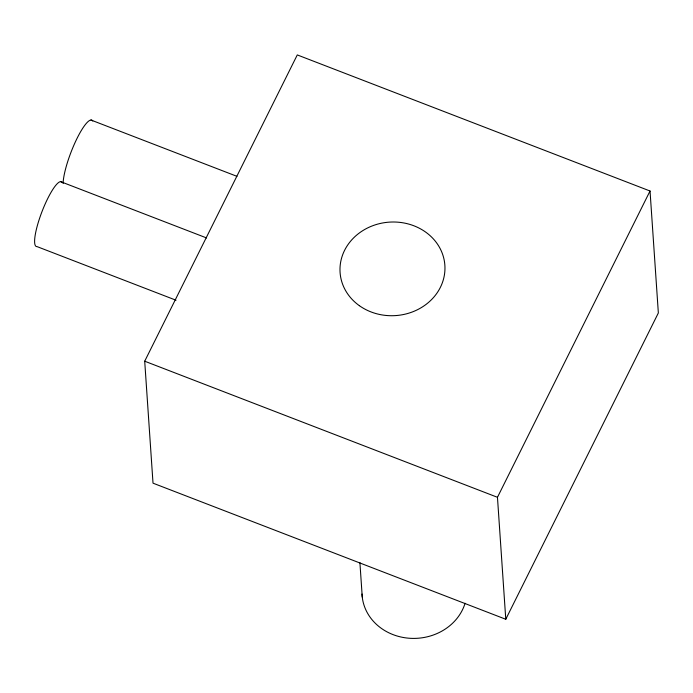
<?xml version="1.0" encoding="UTF-8"?>
<svg xmlns="http://www.w3.org/2000/svg" width="693" height="693" viewBox="0 0 693 693"><rect width="100%" height="100%" fill="white"/><g stroke="black" fill="none" stroke-linecap="round" stroke-linejoin="round"><path stroke-width="1.04" d="M144.707 361.209L297.28 54.92L650.034 191.008L658.35 312.967L505.777 619.256L153.014 483.168L144.707 361.209L497.461 497.297L505.777 619.256M497.461 497.297L650.034 191.008M90.965 120.019L236.954 176.334M60.586 181.627L206.575 237.942M176.031 300.225L37.084 246.621A34.728 7.277 -68.9 0 1 42.42 210.533A34.728 7.277 -68.9 0 1 62.257 182.562M359.901 562.543L362.257 597.071M465.081 603.256A52.512 46.829 -3.9 0 1 408.428 638.175A52.512 46.829 -3.9 0 1 362.015 594.031M63.098 183.532A37.266 7.814 -68.9 0 1 76.013 140.523A37.266 7.814 -68.9 0 1 92.758 121.024M359.355 305.674A52.512 46.829 -3.9 0 0 444.3 275.571A52.512 46.829 -3.9 0 0 373.761 225.346A52.512 46.829 -3.9 0 0 359.355 305.674"/></g></svg>
